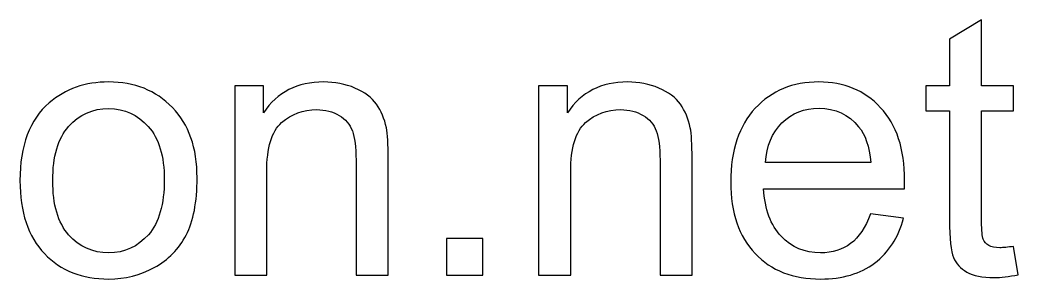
# Model space of a CAD drawing. Header units: millimetres. Extents: x -979 to 741, y -242 to 416.
# Drawn here: x 158.4 to 240.5, y -241.6 to -220.2 of the extents above; entities that cross this region are included whole.
import ezdxf

# ---------------------------------------------------------------- set-up
doc = ezdxf.new("R2010")
doc.units = ezdxf.units.MM
doc.header["$MEASUREMENT"] = 0
doc.layers.add('Layer 1', color=7, linetype='Continuous')

msp = doc.modelspace()

# ---------------------------------------------------------------- linework, layer by layer
at = {"layer": 'Layer 1', "color": 250}
for points, knots in [([(240.1431, -238.8953), (240.1431, -238.8953), (240.503, -241.2249), (240.503, -241.2249), (240.503, -241.2249), (239.7632, -241.3799), (239.0983, -241.4599), (238.5184, -241.4599), (238.5184, -241.4599), (237.5636, -241.4599), (236.8237, -241.3099), (236.2938, -241.0049), (236.2938, -241.0049), (235.7689, -240.7), (235.399, -240.3051), (235.184, -239.8102), (235.184, -239.8102), (234.969, -239.3152), (234.8641, -238.2754), (234.8641, -236.6907), (234.8641, -236.6907), (234.8641, -236.6907), (234.8641, -227.7223), (234.8641, -227.7223), (234.8641, -227.7223), (234.8641, -227.7223), (232.9144, -227.7223), (232.9144, -227.7223), (232.9144, -227.7223), (232.9144, -227.7223), (232.9144, -225.6827), (232.9144, -225.6827), (232.9144, -225.6827), (232.9144, -225.6827), (234.8641, -225.6827), (234.8641, -225.6827), (234.8641, -225.6827), (234.8641, -225.6827), (234.8641, -221.8334), (234.8641, -221.8334), (234.8641, -221.8334), (234.8641, -221.8334), (237.5036, -220.2487), (237.5036, -220.2487), (237.5036, -220.2487), (237.5036, -220.2487), (237.5036, -225.6827), (237.5036, -225.6827), (237.5036, -225.6827), (237.5036, -225.6827), (240.1431, -225.6827), (240.1431, -225.6827), (240.1431, -225.6827), (240.1431, -225.6827), (240.1431, -227.7223), (240.1431, -227.7223), (240.1431, -227.7223), (240.1431, -227.7223), (237.5036, -227.7223), (237.5036, -227.7223), (237.5036, -227.7223), (237.5036, -227.7223), (237.5036, -236.8407), (237.5036, -236.8407), (237.5036, -236.8407), (237.5036, -237.5956), (237.5486, -238.0805), (237.6436, -238.2954), (237.6436, -238.2954), (237.7335, -238.5104), (237.8835, -238.6804), (238.0935, -238.8103), (238.0935, -238.8103), (238.3034, -238.9353), (238.6034, -239.0003), (238.9933, -239.0003), (238.9933, -239.0003), (239.2833, -239.0003), (239.6682, -238.9653), (240.1431, -238.8953)], [0, 0, 0, 0, 0.047619, 0.047619, 0.047619, 0.047619, 0.0952381, 0.0952381, 0.0952381, 0.0952381, 0.1428571, 0.1428571, 0.1428571, 0.1428571, 0.1904762, 0.1904762, 0.1904762, 0.1904762, 0.2380952, 0.2380952, 0.2380952, 0.2380952, 0.2857143, 0.2857143, 0.2857143, 0.2857143, 0.3333333, 0.3333333, 0.3333333, 0.3333333, 0.3809524, 0.3809524, 0.3809524, 0.3809524, 0.4285714, 0.4285714, 0.4285714, 0.4285714, 0.4761905, 0.4761905, 0.4761905, 0.4761905, 0.5238095, 0.5238095, 0.5238095, 0.5238095, 0.5714286, 0.5714286, 0.5714286, 0.5714286, 0.6190476, 0.6190476, 0.6190476, 0.6190476, 0.6666667, 0.6666667, 0.6666667, 0.6666667, 0.7142857, 0.7142857, 0.7142857, 0.7142857, 0.7619048, 0.7619048, 0.7619048, 0.7619048, 0.8095238, 0.8095238, 0.8095238, 0.8095238, 0.8571429, 0.8571429, 0.8571429, 0.8571429, 0.9047619, 0.9047619, 0.9047619, 0.9047619, 1, 1, 1, 1]), ([(158.3628, -233.4663), (158.3628, -230.5918), (159.1627, -228.4622), (160.7674, -227.0775), (160.7674, -227.0775), (162.1021, -225.9277), (163.7369, -225.3528), (165.6615, -225.3528), (165.6615, -225.3528), (167.7961, -225.3528), (169.5458, -226.0526), (170.9056, -227.4524), (170.9056, -227.4524), (172.2603, -228.8471), (172.9402, -230.7818), (172.9402, -233.2463), (172.9402, -233.2463), (172.9402, -235.246), (172.6403, -236.8157), (172.0404, -237.9605), (172.0404, -237.9605), (171.4405, -239.1053), (170.5656, -239.9951), (169.4158, -240.63), (169.4158, -240.63), (168.271, -241.2649), (167.0163, -241.5798), (165.6615, -241.5798), (165.6615, -241.5798), (163.4819, -241.5798), (161.7222, -240.885), (160.3775, -239.4902), (160.3775, -239.4902), (159.0327, -238.0955), (158.3628, -236.0858), (158.3628, -233.4663)], [0, 0, 0, 0, 0.1, 0.1, 0.1, 0.1, 0.2, 0.2, 0.2, 0.2, 0.3, 0.3, 0.3, 0.3, 0.4, 0.4, 0.4, 0.4, 0.5, 0.5, 0.5, 0.5, 0.6, 0.6, 0.6, 0.6, 0.7, 0.7, 0.7, 0.7, 0.8, 0.8, 0.8, 0.8, 1, 1, 1, 1]), ([(176.0346, -241.2499), (176.0346, -241.2499), (176.0346, -225.6827), (176.0346, -225.6827), (176.0346, -225.6827), (176.0346, -225.6827), (178.4042, -225.6827), (178.4042, -225.6827), (178.4042, -225.6827), (178.4042, -225.6827), (178.4042, -227.8923), (178.4042, -227.8923), (178.4042, -227.8923), (179.544, -226.1976), (181.1937, -225.3528), (183.3483, -225.3528), (183.3483, -225.3528), (184.2882, -225.3528), (185.148, -225.5227), (185.9329, -225.8577), (185.9329, -225.8577), (186.7177, -226.1926), (187.3076, -226.6375), (187.6975, -227.1824), (187.6975, -227.1824), (188.0875, -227.7273), (188.3624, -228.3772), (188.5174, -229.1271), (188.5174, -229.1271), (188.6124, -229.617), (188.6624, -230.4718), (188.6624, -231.6916), (188.6624, -231.6916), (188.6624, -231.6916), (188.6624, -241.2499), (188.6624, -241.2499), (188.6624, -241.2499), (188.6624, -241.2499), (186.0228, -241.2499), (186.0228, -241.2499), (186.0228, -241.2499), (186.0228, -241.2499), (186.0228, -231.7916), (186.0228, -231.7916), (186.0228, -231.7916), (186.0228, -230.7168), (185.9229, -229.9119), (185.7179, -229.382), (185.7179, -229.382), (185.5129, -228.8521), (185.148, -228.4272), (184.6281, -228.1073), (184.6281, -228.1073), (184.1082, -227.7923), (183.4933, -227.6324), (182.7934, -227.6324), (182.7934, -227.6324), (181.6736, -227.6324), (180.7088, -227.9873), (179.8939, -228.7022), (179.8939, -228.7022), (179.0791, -229.412), (178.6742, -230.7668), (178.6742, -232.7564), (178.6742, -232.7564), (178.6742, -232.7564), (178.6742, -241.2499), (178.6742, -241.2499), (178.6742, -241.2499), (178.6742, -241.2499), (176.0346, -241.2499), (176.0346, -241.2499)], [0, 0, 0, 0, 0.0526316, 0.0526316, 0.0526316, 0.0526316, 0.1052632, 0.1052632, 0.1052632, 0.1052632, 0.1578947, 0.1578947, 0.1578947, 0.1578947, 0.2105263, 0.2105263, 0.2105263, 0.2105263, 0.2631579, 0.2631579, 0.2631579, 0.2631579, 0.3157895, 0.3157895, 0.3157895, 0.3157895, 0.3684211, 0.3684211, 0.3684211, 0.3684211, 0.4210526, 0.4210526, 0.4210526, 0.4210526, 0.4736842, 0.4736842, 0.4736842, 0.4736842, 0.5263158, 0.5263158, 0.5263158, 0.5263158, 0.5789474, 0.5789474, 0.5789474, 0.5789474, 0.6315789, 0.6315789, 0.6315789, 0.6315789, 0.6842105, 0.6842105, 0.6842105, 0.6842105, 0.7368421, 0.7368421, 0.7368421, 0.7368421, 0.7894737, 0.7894737, 0.7894737, 0.7894737, 0.8421053, 0.8421053, 0.8421053, 0.8421053, 0.8947368, 0.8947368, 0.8947368, 0.8947368, 1, 1, 1, 1]), ([(201.0501, -241.2499), (201.0501, -241.2499), (201.0501, -225.6827), (201.0501, -225.6827), (201.0501, -225.6827), (201.0501, -225.6827), (203.4197, -225.6827), (203.4197, -225.6827), (203.4197, -225.6827), (203.4197, -225.6827), (203.4197, -227.8923), (203.4197, -227.8923), (203.4197, -227.8923), (204.5595, -226.1976), (206.2092, -225.3528), (208.3638, -225.3528), (208.3638, -225.3528), (209.3037, -225.3528), (210.1635, -225.5227), (210.9484, -225.8577), (210.9484, -225.8577), (211.7332, -226.1926), (212.3231, -226.6375), (212.713, -227.1824), (212.713, -227.1824), (213.103, -227.7273), (213.3779, -228.3772), (213.5329, -229.1271), (213.5329, -229.1271), (213.6279, -229.617), (213.6779, -230.4718), (213.6779, -231.6916), (213.6779, -231.6916), (213.6779, -231.6916), (213.6779, -241.2499), (213.6779, -241.2499), (213.6779, -241.2499), (213.6779, -241.2499), (211.0383, -241.2499), (211.0383, -241.2499), (211.0383, -241.2499), (211.0383, -241.2499), (211.0383, -231.7916), (211.0383, -231.7916), (211.0383, -231.7916), (211.0383, -230.7168), (210.9384, -229.9119), (210.7334, -229.382), (210.7334, -229.382), (210.5284, -228.8521), (210.1635, -228.4272), (209.6436, -228.1073), (209.6436, -228.1073), (209.1237, -227.7923), (208.5088, -227.6324), (207.8089, -227.6324), (207.8089, -227.6324), (206.6891, -227.6324), (205.7243, -227.9873), (204.9094, -228.7022), (204.9094, -228.7022), (204.0946, -229.412), (203.6897, -230.7668), (203.6897, -232.7564), (203.6897, -232.7564), (203.6897, -232.7564), (203.6897, -241.2499), (203.6897, -241.2499), (203.6897, -241.2499), (203.6897, -241.2499), (201.0501, -241.2499), (201.0501, -241.2499)], [0, 0, 0, 0, 0.0526316, 0.0526316, 0.0526316, 0.0526316, 0.1052632, 0.1052632, 0.1052632, 0.1052632, 0.1578947, 0.1578947, 0.1578947, 0.1578947, 0.2105263, 0.2105263, 0.2105263, 0.2105263, 0.2631579, 0.2631579, 0.2631579, 0.2631579, 0.3157895, 0.3157895, 0.3157895, 0.3157895, 0.3684211, 0.3684211, 0.3684211, 0.3684211, 0.4210526, 0.4210526, 0.4210526, 0.4210526, 0.4736842, 0.4736842, 0.4736842, 0.4736842, 0.5263158, 0.5263158, 0.5263158, 0.5263158, 0.5789474, 0.5789474, 0.5789474, 0.5789474, 0.6315789, 0.6315789, 0.6315789, 0.6315789, 0.6842105, 0.6842105, 0.6842105, 0.6842105, 0.7368421, 0.7368421, 0.7368421, 0.7368421, 0.7894737, 0.7894737, 0.7894737, 0.7894737, 0.8421053, 0.8421053, 0.8421053, 0.8421053, 0.8947368, 0.8947368, 0.8947368, 0.8947368, 1, 1, 1, 1]), ([(228.3502, -236.2108), (228.3502, -236.2108), (231.0797, -236.5707), (231.0797, -236.5707), (231.0797, -236.5707), (230.6548, -238.1555), (229.86, -239.3902), (228.7002, -240.2651), (228.7002, -240.2651), (227.5404, -241.1399), (226.0606, -241.5798), (224.256, -241.5798), (224.256, -241.5798), (221.9864, -241.5798), (220.1867, -240.88), (218.8569, -239.4802), (218.8569, -239.4802), (217.5272, -238.0855), (216.8623, -236.1208), (216.8623, -233.5963), (216.8623, -233.5963), (216.8623, -230.9867), (217.5322, -228.9571), (218.8769, -227.5174), (218.8769, -227.5174), (220.2217, -226.0726), (221.9664, -225.3528), (224.111, -225.3528), (224.111, -225.3528), (226.1856, -225.3528), (227.8803, -226.0576), (229.1951, -227.4724), (229.1951, -227.4724), (230.5098, -228.8871), (231.1697, -230.8768), (231.1697, -233.4413), (231.1697, -233.4413), (231.1697, -233.5963), (231.1647, -233.8312), (231.1547, -234.1412), (231.1547, -234.1412), (231.1547, -234.1412), (219.5618, -234.1412), (219.5618, -234.1412), (219.5618, -234.1412), (219.6618, -235.8459), (220.1417, -237.1556), (221.0116, -238.0605), (221.0116, -238.0605), (221.8764, -238.9653), (222.9612, -239.4202), (224.256, -239.4202), (224.256, -239.4202), (225.2208, -239.4202), (226.0456, -239.1653), (226.7255, -238.6554), (226.7255, -238.6554), (227.4104, -238.1455), (227.9503, -237.3306), (228.3502, -236.2108)], [0, 0, 0, 0, 0.0625, 0.0625, 0.0625, 0.0625, 0.125, 0.125, 0.125, 0.125, 0.1875, 0.1875, 0.1875, 0.1875, 0.25, 0.25, 0.25, 0.25, 0.3125, 0.3125, 0.3125, 0.3125, 0.375, 0.375, 0.375, 0.375, 0.4375, 0.4375, 0.4375, 0.4375, 0.5, 0.5, 0.5, 0.5, 0.5625, 0.5625, 0.5625, 0.5625, 0.625, 0.625, 0.625, 0.625, 0.6875, 0.6875, 0.6875, 0.6875, 0.75, 0.75, 0.75, 0.75, 0.8125, 0.8125, 0.8125, 0.8125, 0.875, 0.875, 0.875, 0.875, 1, 1, 1, 1]), ([(219.7118, -231.9816), (219.7118, -231.9816), (228.3802, -231.9816), (228.3802, -231.9816), (228.3802, -231.9816), (228.2652, -230.6718), (227.9303, -229.692), (227.3854, -229.0371), (227.3854, -229.0371), (226.5506, -228.0223), (225.4608, -227.5124), (224.126, -227.5124), (224.126, -227.5124), (222.9162, -227.5124), (221.9014, -227.9173), (221.0765, -228.7272), (221.0765, -228.7272), (220.2567, -229.537), (219.8018, -230.6218), (219.7118, -231.9816)], [0, 0, 0, 0, 0.1666667, 0.1666667, 0.1666667, 0.1666667, 0.3333333, 0.3333333, 0.3333333, 0.3333333, 0.5, 0.5, 0.5, 0.5, 0.6666667, 0.6666667, 0.6666667, 0.6666667, 1, 1, 1, 1]), ([(161.0623, -233.4713), (161.0623, -235.4609), (161.4973, -236.9507), (162.3671, -237.9355), (162.3671, -237.9355), (163.2419, -238.9253), (164.3367, -239.4202), (165.6615, -239.4202), (165.6615, -239.4202), (166.9713, -239.4202), (168.0611, -238.9253), (168.9359, -237.9305), (168.9359, -237.9305), (169.8058, -236.9357), (170.2407, -235.4209), (170.2407, -233.3863), (170.2407, -233.3863), (170.2407, -231.4667), (169.8008, -230.0119), (168.9259, -229.0271), (168.9259, -229.0271), (168.0511, -228.0373), (166.9613, -227.5424), (165.6615, -227.5424), (165.6615, -227.5424), (164.3367, -227.5424), (163.2419, -228.0323), (162.3671, -229.0171), (162.3671, -229.0171), (161.4973, -230.0019), (161.0623, -231.4867), (161.0623, -233.4713)], [0, 0, 0, 0, 0.1111111, 0.1111111, 0.1111111, 0.1111111, 0.2222222, 0.2222222, 0.2222222, 0.2222222, 0.3333333, 0.3333333, 0.3333333, 0.3333333, 0.4444444, 0.4444444, 0.4444444, 0.4444444, 0.5555556, 0.5555556, 0.5555556, 0.5555556, 0.6666667, 0.6666667, 0.6666667, 0.6666667, 0.7777778, 0.7777778, 0.7777778, 0.7777778, 1, 1, 1, 1]), ([(193.4665, -241.2499), (193.4665, -241.2499), (193.4665, -238.2504), (193.4665, -238.2504), (193.4665, -238.2504), (193.4665, -238.2504), (196.466, -238.2504), (196.466, -238.2504), (196.466, -238.2504), (196.466, -238.2504), (196.466, -241.2499), (196.466, -241.2499), (196.466, -241.2499), (196.466, -241.2499), (193.4665, -241.2499), (193.4665, -241.2499)], [0, 0, 0, 0, 0.2, 0.2, 0.2, 0.2, 0.4, 0.4, 0.4, 0.4, 0.6, 0.6, 0.6, 0.6, 1, 1, 1, 1])]:
    msp.add_open_spline(points, degree=3, knots=knots, dxfattribs=at)

doc.saveas('drawing.dxf')
